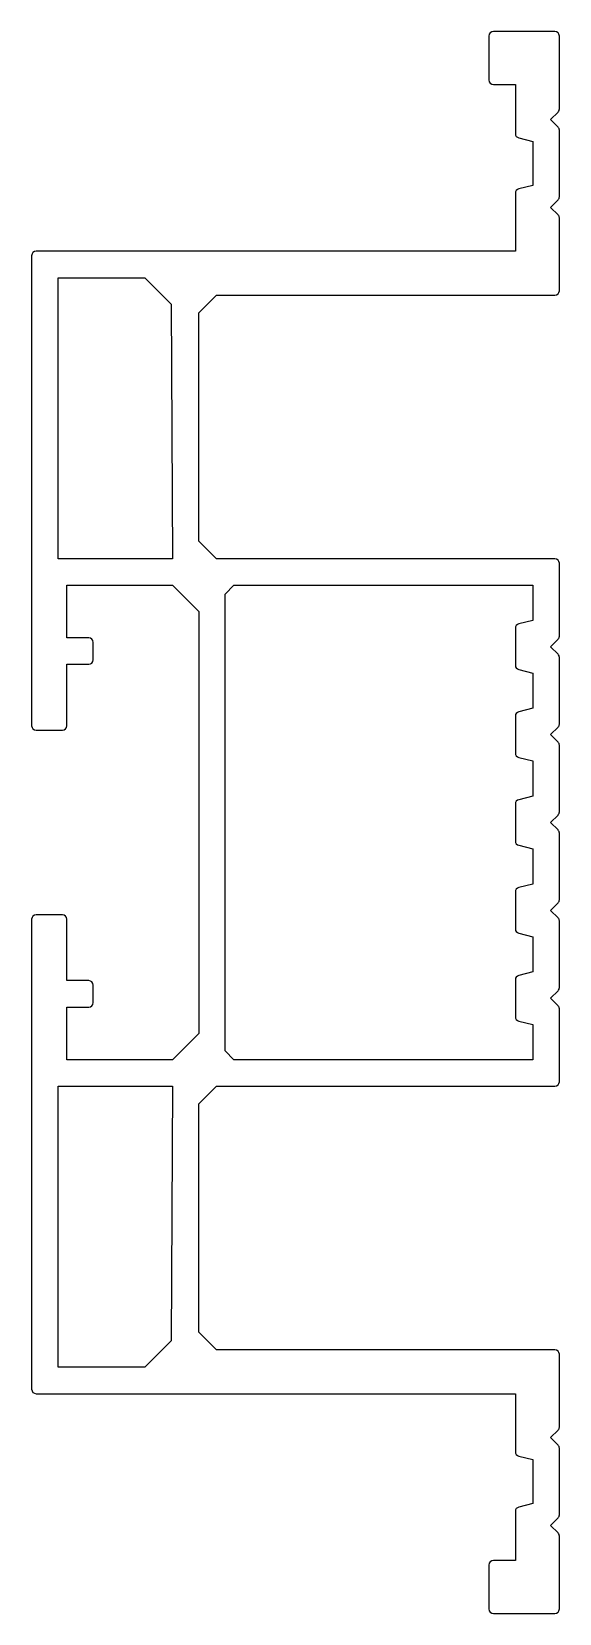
# Model space of a CAD drawing. Extents: x -26.2 to 3.8, y -25.7 to 64.3.
import ezdxf

# ---------------------------------------------------------------- set-up
doc = ezdxf.new("R2010")
doc.units = 0
doc.layers.get('0').update_dxf_attribs({"linetype": 'CONTINUOUS'})

msp = doc.modelspace()

# ---------------------------------------------------------------- linework, layer by layer
for p, q in [((-0.198, 64.069), (-0.198, 61.569)), ((3.552, 64.319), (0.052, 64.319)), ((3.802, 59.922), (3.802, 64.069)), ((0.052, 61.319), (1.302, 61.319)), ((1.302, 61.319), (1.302, 58.514)), ((3.302, 59.319), (3.729, 59.745)), ((3.729, 58.892), (3.302, 59.319)), ((3.802, 54.922), (3.802, 58.715)), ((1.491, 58.271), (2.302, 58.069)), ((2.302, 58.069), (2.302, 55.569)), ((1.302, 55.123), (1.302, 51.819)), ((2.302, 55.569), (1.491, 55.366)), ((3.302, 54.319), (3.729, 54.745)), ((3.729, 53.892), (3.302, 54.319)), ((3.802, 49.569), (3.802, 53.715)), ((-26.198, 51.569), (-26.198, 24.819)), ((1.302, 51.819), (-25.948, 51.819)), ((-24.698, 34.319), (-24.698, 50.319)), ((-24.698, 50.319), (-19.758, 50.319)), ((-19.758, 50.319), (-18.258, 48.819)), ((-18.258, 48.819), (-18.198, 34.319)), ((-16.698, 48.319), (-15.698, 49.319)), ((-15.698, 49.319), (3.552, 49.319)), ((-16.698, 35.319), (-16.698, 48.319)), ((-15.698, 34.319), (-16.698, 35.319)), ((-18.198, 34.319), (-24.698, 34.319)), ((3.552, 34.319), (-15.698, 34.319)), ((3.802, 29.922), (3.802, 34.069)), ((-24.198, 29.819), (-24.198, 32.819)), ((-24.198, 32.819), (-18.198, 32.819)), ((-18.198, 32.819), (-16.698, 31.319)), ((-15.198, 32.319), (-14.698, 32.819)), ((-14.698, 32.819), (2.302, 32.819)), ((2.302, 32.819), (2.302, 30.819)), ((-15.198, 6.319), (-15.198, 32.319)), ((-16.698, 31.319), (-16.698, 7.319)), ((2.302, 30.819), (1.491, 30.616)), ((-22.948, 29.819), (-24.198, 29.819)), ((1.302, 30.373), (1.302, 28.264)), ((3.302, 29.319), (3.729, 29.745)), ((-22.698, 28.569), (-22.698, 29.569)), ((3.729, 28.892), (3.302, 29.319)), ((-24.198, 24.819), (-24.198, 28.319)), ((-24.198, 28.319), (-22.948, 28.319)), ((1.491, 28.021), (2.302, 27.819)), ((3.802, 24.922), (3.802, 28.715)), ((2.302, 27.819), (2.302, 25.819)), ((1.302, 25.373), (1.302, 23.264)), ((2.302, 25.819), (1.491, 25.616)), ((-25.948, 24.569), (-24.448, 24.569)), ((3.302, 24.319), (3.729, 24.745)), ((3.729, 23.892), (3.302, 24.319)), ((3.802, 19.922), (3.802, 23.715)), ((1.491, 23.021), (2.302, 22.819)), ((2.302, 22.819), (2.302, 20.819)), ((2.302, 20.819), (1.491, 20.616)), ((1.302, 20.373), (1.302, 18.264)), ((3.302, 19.319), (3.729, 19.745)), ((3.729, 18.892), (3.302, 19.319)), ((1.491, 18.021), (2.302, 17.819)), ((3.802, 14.922), (3.802, 18.715)), ((2.302, 17.819), (2.302, 15.819)), ((1.302, 15.373), (1.302, 13.264)), ((2.302, 15.819), (1.491, 15.616)), ((3.302, 14.319), (3.729, 14.745)), ((-26.198, 13.819), (-26.198, -12.931)), ((-24.448, 14.069), (-25.948, 14.069)), ((-24.198, 10.319), (-24.198, 13.819)), ((3.729, 13.892), (3.302, 14.319)), ((3.802, 9.922), (3.802, 13.715)), ((1.491, 13.021), (2.302, 12.819)), ((2.302, 12.819), (2.302, 10.819)), ((2.302, 10.819), (1.491, 10.616)), ((-22.948, 10.319), (-24.198, 10.319)), ((-22.698, 9.069), (-22.698, 10.069)), ((1.302, 10.373), (1.302, 8.264)), ((3.302, 9.319), (3.729, 9.745)), ((3.729, 8.892), (3.302, 9.319)), ((-24.198, 5.819), (-24.198, 8.819)), ((-24.198, 8.819), (-22.948, 8.819)), ((3.802, 4.569), (3.802, 8.715)), ((-16.698, 7.319), (-18.198, 5.819)), ((1.491, 8.021), (2.302, 7.819)), ((2.302, 7.819), (2.302, 5.819)), ((-14.698, 5.819), (-15.198, 6.319)), ((-18.198, 5.819), (-24.198, 5.819)), ((2.302, 5.819), (-14.698, 5.819)), ((-24.698, 4.319), (-18.198, 4.319)), ((-24.698, -11.681), (-24.698, 4.319)), ((-18.198, 4.319), (-18.258, -10.181)), ((-16.698, 3.319), (-15.698, 4.319)), ((-15.698, 4.319), (3.552, 4.319)), ((-16.698, -9.681), (-16.698, 3.319)), ((-15.698, -10.681), (-16.698, -9.681)), ((-18.258, -10.181), (-19.758, -11.681)), ((3.552, -10.681), (-15.698, -10.681)), ((-19.758, -11.681), (-24.698, -11.681)), ((3.802, -15.078), (3.802, -10.931)), ((-25.948, -13.181), (1.302, -13.181)), ((1.302, -13.181), (1.302, -16.486)), ((3.302, -15.681), (3.729, -15.255)), ((3.729, -16.108), (3.302, -15.681)), ((1.491, -16.729), (2.302, -16.931)), ((2.302, -16.931), (2.302, -19.431)), ((3.802, -20.078), (3.802, -16.285)), ((2.302, -19.431), (1.491, -19.634)), ((1.302, -19.877), (1.302, -22.681)), ((3.302, -20.681), (3.729, -20.255)), ((3.729, -21.108), (3.302, -20.681)), ((3.802, -25.431), (3.802, -21.285)), ((-0.198, -22.931), (-0.198, -25.431)), ((1.302, -22.681), (0.052, -22.681)), ((0.052, -25.681), (3.552, -25.681))]:
    msp.add_line(p, q)
for centre, start, end in [((0.052, 64.069), 90, 180), ((3.552, 64.069), 360, 90), ((0.052, 61.569), 180, 270), ((3.552, 59.922), 315, 360), ((1.552, 58.514), 180, 255.96376), ((3.552, 58.715), 360, 45), ((1.552, 55.123), 104.03624, 180), ((3.552, 54.922), 315, 360), ((3.552, 53.715), 360, 45), ((-25.948, 51.569), 90, 180), ((3.552, 49.569), 270, 0), ((3.552, 34.069), 360, 90), ((1.552, 30.373), 104.03624, 180), ((-22.948, 29.569), 0, 90), ((3.552, 29.922), 315, 360), ((3.552, 28.715), 360, 45), ((-22.948, 28.569), 270, 360), ((1.552, 28.264), 180, 255.96376), ((1.552, 25.373), 104.03624, 180), ((-25.948, 24.819), 180, 270), ((-24.448, 24.819), 270, 360), ((3.552, 24.922), 315, 360), ((3.552, 23.715), 360, 45), ((1.552, 23.264), 180, 255.96376), ((1.552, 20.373), 104.03624, 180), ((3.552, 19.922), 315, 360), ((1.552, 18.264), 180, 255.96376), ((3.552, 18.715), 360, 45), ((1.552, 15.373), 104.03624, 180), ((3.552, 14.922), 315, 360), ((-25.948, 13.819), 90, 180), ((-24.448, 13.819), 0, 90), ((3.552, 13.715), 360, 45), ((1.552, 13.264), 180, 255.96376), ((-22.948, 10.069), 0, 90), ((1.552, 10.373), 104.03624, 180), ((3.552, 9.922), 315, 360), ((-22.948, 9.069), 270, 360), ((1.552, 8.264), 180, 255.96376), ((3.552, 8.715), 360, 45), ((3.552, 4.569), 270, 0), ((3.552, -10.931), 360, 90), ((-25.948, -12.931), 180, 270), ((3.552, -15.078), 315, 360), ((3.552, -16.285), 360, 45), ((1.552, -16.486), 180, 255.96376), ((1.552, -19.877), 104.03624, 180), ((3.552, -20.078), 315, 360), ((3.552, -21.285), 360, 45), ((0.052, -22.931), 90, 180), ((0.052, -25.431), 180, 270), ((3.552, -25.431), 270, 0)]:
    msp.add_arc(centre, 0.25, start, end)

doc.saveas('drawing.dxf')
